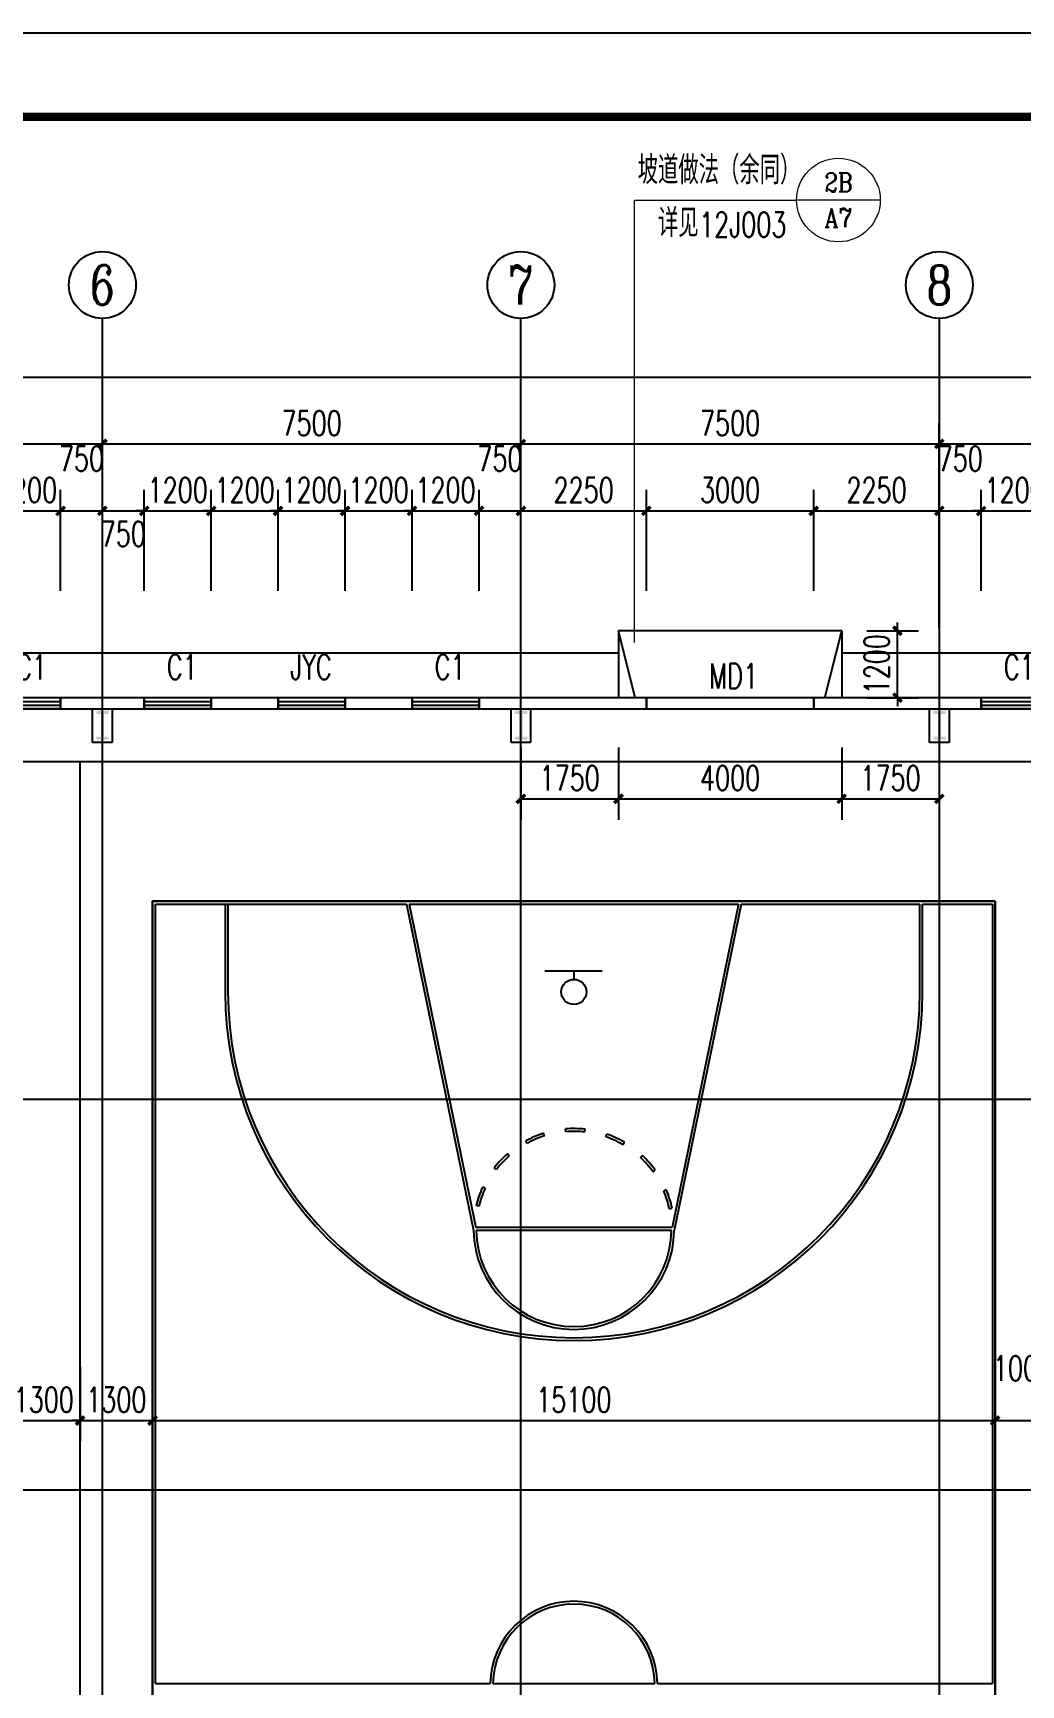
# Model space of a CAD drawing. Extents: x 962303 to 1579583, y -174742 to 224716.
# Drawn here: x 1384980 to 1402686, y 110641 to 140258 of the extents above; entities that cross this region are included whole.
import ezdxf
from ezdxf.enums import TextEntityAlignment as Align

# ---------------------------------------------------------------- set-up
doc = ezdxf.new("R2010")
doc.units = 0
doc.header["$LTSCALE"] = 1000
doc.header["$MEASUREMENT"] = 0
doc.linetypes.add('DASH', pattern=[0.35, 0.25, -0.1])
for name, color, linetype in [('AXIS', 3, 'Continuous'), ('AXIS_TEXT', 7, 'Continuous'), ('DOTE', 1, 'Continuous'), ('GROUND', 2, 'Continuous'), ('PUB_DIM', 3, 'Continuous'), ('PUB_TEXT', 7, 'Continuous'), ('PUB_TITLE', 4, 'Continuous'), ('STAIR', 2, 'Continuous'), ('WALL', 5, 'Continuous'), ('WINDOW', 4, 'Continuous'), ('WINDOW_TEXT', 7, 'Continuous')]:
    doc.layers.add(name, color=color, linetype=linetype)
doc.layers.add('DIM_IDEN', color=3, linetype='Continuous', lineweight=0)
doc.styles.add('_TCH_AXIS', font='COMPLEX', dxfattribs={"bigfont": 'GBCBIG'})
doc.styles.add('_TCH_DIM', font='SIMPLEX', dxfattribs={"bigfont": 'GBCBIG'})
doc.styles.add('_TCH_DIM_T3', font='SIMPLEX', dxfattribs={"width": 0.705882, "bigfont": 'GBCBIG'})
doc.styles.add('_TCH_LABEL', font='COMPLEX', dxfattribs={"bigfont": 'GBCBIG'})
doc.styles.add('_TCH_WINDOW', font='SIMPLEX', dxfattribs={"bigfont": 'GBCBIG'})
doc.styles.add('COMPLEX', font='COMPLEX')
doc.dimstyles.new('_TCH_ARCH&&150', dxfattribs={"dimtxt": 446.25, "dimasz": 150, "dimexe": 375, "dimexo": 450, "dimgap": 150, "dimtad": 1, "dimdec": 0, "dimzin": 0, "dimdsep": 46, "dimtxsty": '_TCH_DIM_T3', "dimblk": 'ARCHTICK', "dimcen": 0.09, "dimclrt": 7, "dimazin": 2, "dimtfac": 1, "dimtdec": 0, "dimtix": 1, "dimtmove": 2, "dimatfit": 3, "dimfxl": 0, "dimtolj": 1, "dimtzin": 0, "dimarcsym": 0})

# ---------------------------------------------------------------- blocks, each defined once
blk = doc.blocks.new('_ArchTick')
at = {"color": 0, "linetype": 'ByBlock', "const_width": 0.4}
blk.add_lwpolyline([(-0.5, -0.5), (0.5, 0.5)], dxfattribs=at)
blk = doc.blocks.new('*D265')
at = {"layer": 'Defpoints', "color": 0}
for p in [(1399473, 129541), (1400473, 129541), (1399473, 128341)]:
    blk.add_point(p, dxfattribs=at)
at = {"layer": 'PUB_DIM', "color": 0, "lineweight": -2}
for p, q in [((1399923, 129541), (1400848, 129541)), ((1400473, 129541), (1400473, 129691)), ((1400473, 128341), (1400473, 129541)), ((1399923, 128341), (1400848, 128341)), ((1400473, 128341), (1400473, 128191))]:
    blk.add_line(p, q, dxfattribs=at)
at = {"layer": 'PUB_DIM', "color": 0, "lineweight": -2, "xscale": 150, "yscale": 150, "zscale": 150}
for p, rotation in [((1400473, 129541), 270), ((1400473, 128341), 90)]:
    blk.add_blockref('_ArchTick', p, dxfattribs=dict(at, rotation=rotation))
at = {"layer": 'PUB_DIM', "color": 7, "insert": (1400100, 128941), "char_height": 446.2, "attachment_point": 5, "rotation": 90, "style": '_TCH_DIM_T3'}
blk.add_mtext('\\A1;1200', dxfattribs=at)
blk = doc.blocks.new('*D283')
at = {"layer": 'Defpoints', "color": 0}
for p in [(1393723, 127901), (1395473, 127901), (1395473, 126528)]:
    blk.add_point(p, dxfattribs=at)
at = {"layer": 'PUB_DIM', "color": 0, "lineweight": -2}
for p, q in [((1393723, 127451), (1393723, 126153)), ((1395473, 127451), (1395473, 126153)), ((1393723, 126528), (1395473, 126528))]:
    blk.add_line(p, q, dxfattribs=at)
at = {"layer": 'PUB_DIM', "color": 0, "lineweight": -2, "xscale": 150, "yscale": 150, "zscale": 150, "rotation": 180}
blk.add_blockref('_ArchTick', (1393723, 126528), dxfattribs=at)
at = {"layer": 'PUB_DIM', "color": 0, "lineweight": -2, "xscale": 150, "yscale": 150, "zscale": 150}
blk.add_blockref('_ArchTick', (1395473, 126528), dxfattribs=at)
at = {"layer": 'PUB_DIM', "color": 7, "insert": (1394598, 126901), "char_height": 446.2, "attachment_point": 5, "style": '_TCH_DIM_T3'}
blk.add_mtext('\\A1;1750', dxfattribs=at)
blk = doc.blocks.new('*D284')
at = {"layer": 'Defpoints', "color": 0}
for p in [(1395473, 127901), (1399473, 127901), (1399473, 126528)]:
    blk.add_point(p, dxfattribs=at)
at = {"layer": 'PUB_DIM', "color": 0, "lineweight": -2}
for p, q in [((1395473, 127451), (1395473, 126153)), ((1399473, 127451), (1399473, 126153)), ((1395473, 126528), (1399473, 126528))]:
    blk.add_line(p, q, dxfattribs=at)
at = {"layer": 'PUB_DIM', "color": 0, "lineweight": -2, "xscale": 150, "yscale": 150, "zscale": 150, "rotation": 180}
blk.add_blockref('_ArchTick', (1395473, 126528), dxfattribs=at)
at = {"layer": 'PUB_DIM', "color": 0, "lineweight": -2, "xscale": 150, "yscale": 150, "zscale": 150}
blk.add_blockref('_ArchTick', (1399473, 126528), dxfattribs=at)
at = {"layer": 'PUB_DIM', "color": 7, "insert": (1397473, 126901), "char_height": 446.2, "attachment_point": 5, "style": '_TCH_DIM_T3'}
blk.add_mtext('\\A1;4000', dxfattribs=at)
blk = doc.blocks.new('*D285')
at = {"layer": 'Defpoints', "color": 0}
for p in [(1399473, 127901), (1401223, 127901), (1401223, 126528)]:
    blk.add_point(p, dxfattribs=at)
at = {"layer": 'PUB_DIM', "color": 0, "lineweight": -2}
for p, q in [((1399473, 127451), (1399473, 126153)), ((1401223, 127451), (1401223, 126153)), ((1399473, 126528), (1401223, 126528))]:
    blk.add_line(p, q, dxfattribs=at)
at = {"layer": 'PUB_DIM', "color": 0, "lineweight": -2, "xscale": 150, "yscale": 150, "zscale": 150, "rotation": 180}
blk.add_blockref('_ArchTick', (1399473, 126528), dxfattribs=at)
at = {"layer": 'PUB_DIM', "color": 0, "lineweight": -2, "xscale": 150, "yscale": 150, "zscale": 150}
blk.add_blockref('_ArchTick', (1401223, 126528), dxfattribs=at)
at = {"layer": 'PUB_DIM', "color": 7, "insert": (1400348, 126901), "char_height": 446.2, "attachment_point": 5, "style": '_TCH_DIM_T3'}
blk.add_mtext('\\A1;1750', dxfattribs=at)
blk = doc.blocks.new('*D589')
at = {"layer": 'AXIS', "color": 0, "lineweight": -2}
for p, q in [((1384273, 130255), (1384273, 132066)), ((1385473, 130255), (1385473, 132066)), ((1384273, 131691), (1384123, 131691)), ((1384273, 131691), (1385473, 131691)), ((1385473, 131691), (1385623, 131691))]:
    blk.add_line(p, q, dxfattribs=at)
at = {"layer": 'Defpoints', "color": 0}
for p in [(1385473, 131691), (1384273, 129805), (1385473, 129805)]:
    blk.add_point(p, dxfattribs=at)
at = {"layer": 'AXIS', "color": 0, "lineweight": -2, "xscale": 150, "yscale": 150, "zscale": 150}
blk.add_blockref('_ArchTick', (1384273, 131691), dxfattribs=at)
at = {"layer": 'AXIS', "color": 0, "lineweight": -2, "xscale": 150, "yscale": 150, "zscale": 150, "rotation": 180}
blk.add_blockref('_ArchTick', (1385473, 131691), dxfattribs=at)
at = {"layer": 'AXIS', "color": 7, "insert": (1384873, 132064), "char_height": 446.2, "attachment_point": 5, "style": '_TCH_DIM_T3'}
blk.add_mtext('\\A1;1200', dxfattribs=at)
blk = doc.blocks.new('*D590')
at = {"layer": 'AXIS', "color": 0, "lineweight": -2}
for p, q in [((1385473, 130255), (1385473, 132066)), ((1386223, 130255), (1386223, 132066)), ((1385473, 131691), (1386223, 131691))]:
    blk.add_line(p, q, dxfattribs=at)
at = {"layer": 'Defpoints', "color": 0}
for p in [(1386223, 131691), (1385473, 129805), (1386223, 129805)]:
    blk.add_point(p, dxfattribs=at)
at = {"layer": 'AXIS', "color": 0, "lineweight": -2, "xscale": 150, "yscale": 150, "zscale": 150, "rotation": 180}
blk.add_blockref('_ArchTick', (1385473, 131691), dxfattribs=at)
at = {"layer": 'AXIS', "color": 0, "lineweight": -2, "xscale": 150, "yscale": 150, "zscale": 150}
blk.add_blockref('_ArchTick', (1386223, 131691), dxfattribs=at)
at = {"layer": 'AXIS', "color": 7, "insert": (1385848, 132628), "char_height": 446.2, "attachment_point": 5, "style": '_TCH_DIM_T3'}
blk.add_mtext('\\A1;750', dxfattribs=at)
blk = doc.blocks.new('*D591')
at = {"layer": 'AXIS', "color": 0, "lineweight": -2}
for p, q in [((1386223, 130255), (1386223, 132066)), ((1386973, 130255), (1386973, 132066)), ((1386223, 131691), (1386973, 131691))]:
    blk.add_line(p, q, dxfattribs=at)
at = {"layer": 'Defpoints', "color": 0}
for p in [(1386973, 131691), (1386223, 129805), (1386973, 129805)]:
    blk.add_point(p, dxfattribs=at)
at = {"layer": 'AXIS', "color": 0, "lineweight": -2, "xscale": 150, "yscale": 150, "zscale": 150, "rotation": 180}
blk.add_blockref('_ArchTick', (1386223, 131691), dxfattribs=at)
at = {"layer": 'AXIS', "color": 0, "lineweight": -2, "xscale": 150, "yscale": 150, "zscale": 150}
blk.add_blockref('_ArchTick', (1386973, 131691), dxfattribs=at)
at = {"layer": 'AXIS', "color": 7, "insert": (1386598, 131278), "char_height": 446.2, "attachment_point": 5, "style": '_TCH_DIM_T3'}
blk.add_mtext('\\A1;750', dxfattribs=at)
blk = doc.blocks.new('*D592')
at = {"layer": 'AXIS', "color": 0, "lineweight": -2}
for p, q in [((1386973, 130255), (1386973, 132066)), ((1388173, 130255), (1388173, 132066)), ((1386973, 131691), (1386823, 131691)), ((1386973, 131691), (1388173, 131691)), ((1388173, 131691), (1388323, 131691))]:
    blk.add_line(p, q, dxfattribs=at)
at = {"layer": 'Defpoints', "color": 0}
for p in [(1388173, 131691), (1386973, 129805), (1388173, 129805)]:
    blk.add_point(p, dxfattribs=at)
at = {"layer": 'AXIS', "color": 0, "lineweight": -2, "xscale": 150, "yscale": 150, "zscale": 150}
blk.add_blockref('_ArchTick', (1386973, 131691), dxfattribs=at)
at = {"layer": 'AXIS', "color": 0, "lineweight": -2, "xscale": 150, "yscale": 150, "zscale": 150, "rotation": 180}
blk.add_blockref('_ArchTick', (1388173, 131691), dxfattribs=at)
at = {"layer": 'AXIS', "color": 7, "insert": (1387573, 132064), "char_height": 446.2, "attachment_point": 5, "style": '_TCH_DIM_T3'}
blk.add_mtext('\\A1;1200', dxfattribs=at)
blk = doc.blocks.new('*D593')
at = {"layer": 'AXIS', "color": 0, "lineweight": -2}
for p, q in [((1388173, 130255), (1388173, 132066)), ((1389373, 130255), (1389373, 132066)), ((1388173, 131691), (1388023, 131691)), ((1388173, 131691), (1389373, 131691)), ((1389373, 131691), (1389523, 131691))]:
    blk.add_line(p, q, dxfattribs=at)
at = {"layer": 'Defpoints', "color": 0}
for p in [(1389373, 131691), (1388173, 129805), (1389373, 129805)]:
    blk.add_point(p, dxfattribs=at)
at = {"layer": 'AXIS', "color": 0, "lineweight": -2, "xscale": 150, "yscale": 150, "zscale": 150}
blk.add_blockref('_ArchTick', (1388173, 131691), dxfattribs=at)
at = {"layer": 'AXIS', "color": 0, "lineweight": -2, "xscale": 150, "yscale": 150, "zscale": 150, "rotation": 180}
blk.add_blockref('_ArchTick', (1389373, 131691), dxfattribs=at)
at = {"layer": 'AXIS', "color": 7, "insert": (1388773, 132064), "char_height": 446.2, "attachment_point": 5, "style": '_TCH_DIM_T3'}
blk.add_mtext('\\A1;1200', dxfattribs=at)
blk = doc.blocks.new('*D594')
at = {"layer": 'AXIS', "color": 0, "lineweight": -2}
for p, q in [((1389373, 130255), (1389373, 132066)), ((1390573, 130255), (1390573, 132066)), ((1389373, 131691), (1389223, 131691)), ((1389373, 131691), (1390573, 131691)), ((1390573, 131691), (1390723, 131691))]:
    blk.add_line(p, q, dxfattribs=at)
at = {"layer": 'Defpoints', "color": 0}
for p in [(1390573, 131691), (1389373, 129805), (1390573, 129805)]:
    blk.add_point(p, dxfattribs=at)
at = {"layer": 'AXIS', "color": 0, "lineweight": -2, "xscale": 150, "yscale": 150, "zscale": 150}
blk.add_blockref('_ArchTick', (1389373, 131691), dxfattribs=at)
at = {"layer": 'AXIS', "color": 0, "lineweight": -2, "xscale": 150, "yscale": 150, "zscale": 150, "rotation": 180}
blk.add_blockref('_ArchTick', (1390573, 131691), dxfattribs=at)
at = {"layer": 'AXIS', "color": 7, "insert": (1389973, 132064), "char_height": 446.2, "attachment_point": 5, "style": '_TCH_DIM_T3'}
blk.add_mtext('\\A1;1200', dxfattribs=at)
blk = doc.blocks.new('*D595')
at = {"layer": 'AXIS', "color": 0, "lineweight": -2}
for p, q in [((1390573, 130255), (1390573, 132066)), ((1391773, 130255), (1391773, 132066)), ((1390573, 131691), (1390423, 131691)), ((1390573, 131691), (1391773, 131691)), ((1391773, 131691), (1391923, 131691))]:
    blk.add_line(p, q, dxfattribs=at)
at = {"layer": 'Defpoints', "color": 0}
for p in [(1391773, 131691), (1390573, 129805), (1391773, 129805)]:
    blk.add_point(p, dxfattribs=at)
at = {"layer": 'AXIS', "color": 0, "lineweight": -2, "xscale": 150, "yscale": 150, "zscale": 150}
blk.add_blockref('_ArchTick', (1390573, 131691), dxfattribs=at)
at = {"layer": 'AXIS', "color": 0, "lineweight": -2, "xscale": 150, "yscale": 150, "zscale": 150, "rotation": 180}
blk.add_blockref('_ArchTick', (1391773, 131691), dxfattribs=at)
at = {"layer": 'AXIS', "color": 7, "insert": (1391173, 132064), "char_height": 446.2, "attachment_point": 5, "style": '_TCH_DIM_T3'}
blk.add_mtext('\\A1;1200', dxfattribs=at)
blk = doc.blocks.new('*D596')
at = {"layer": 'AXIS', "color": 0, "lineweight": -2}
for p, q in [((1391773, 130255), (1391773, 132066)), ((1392973, 130255), (1392973, 132066)), ((1391773, 131691), (1391623, 131691)), ((1391773, 131691), (1392973, 131691)), ((1392973, 131691), (1393123, 131691))]:
    blk.add_line(p, q, dxfattribs=at)
at = {"layer": 'Defpoints', "color": 0}
for p in [(1392973, 131691), (1391773, 129805), (1392973, 129805)]:
    blk.add_point(p, dxfattribs=at)
at = {"layer": 'AXIS', "color": 0, "lineweight": -2, "xscale": 150, "yscale": 150, "zscale": 150}
blk.add_blockref('_ArchTick', (1391773, 131691), dxfattribs=at)
at = {"layer": 'AXIS', "color": 0, "lineweight": -2, "xscale": 150, "yscale": 150, "zscale": 150, "rotation": 180}
blk.add_blockref('_ArchTick', (1392973, 131691), dxfattribs=at)
at = {"layer": 'AXIS', "color": 7, "insert": (1392373, 132064), "char_height": 446.2, "attachment_point": 5, "style": '_TCH_DIM_T3'}
blk.add_mtext('\\A1;1200', dxfattribs=at)
blk = doc.blocks.new('*D597')
at = {"layer": 'AXIS', "color": 0, "lineweight": -2}
for p, q in [((1392973, 130255), (1392973, 132066)), ((1393723, 130255), (1393723, 132066)), ((1392973, 131691), (1393723, 131691))]:
    blk.add_line(p, q, dxfattribs=at)
at = {"layer": 'Defpoints', "color": 0}
for p in [(1393723, 131691), (1392973, 129805), (1393723, 129805)]:
    blk.add_point(p, dxfattribs=at)
at = {"layer": 'AXIS', "color": 0, "lineweight": -2, "xscale": 150, "yscale": 150, "zscale": 150, "rotation": 180}
blk.add_blockref('_ArchTick', (1392973, 131691), dxfattribs=at)
at = {"layer": 'AXIS', "color": 0, "lineweight": -2, "xscale": 150, "yscale": 150, "zscale": 150}
blk.add_blockref('_ArchTick', (1393723, 131691), dxfattribs=at)
at = {"layer": 'AXIS', "color": 7, "insert": (1393348, 132628), "char_height": 446.2, "attachment_point": 5, "style": '_TCH_DIM_T3'}
blk.add_mtext('\\A1;750', dxfattribs=at)
blk = doc.blocks.new('*D598')
at = {"layer": 'AXIS', "color": 0, "lineweight": -2}
for p, q in [((1393723, 130255), (1393723, 132066)), ((1395973, 130255), (1395973, 132066)), ((1393723, 131691), (1395973, 131691))]:
    blk.add_line(p, q, dxfattribs=at)
at = {"layer": 'Defpoints', "color": 0}
for p in [(1395973, 131691), (1393723, 129805), (1395973, 129805)]:
    blk.add_point(p, dxfattribs=at)
at = {"layer": 'AXIS', "color": 0, "lineweight": -2, "xscale": 150, "yscale": 150, "zscale": 150, "rotation": 180}
blk.add_blockref('_ArchTick', (1393723, 131691), dxfattribs=at)
at = {"layer": 'AXIS', "color": 0, "lineweight": -2, "xscale": 150, "yscale": 150, "zscale": 150}
blk.add_blockref('_ArchTick', (1395973, 131691), dxfattribs=at)
at = {"layer": 'AXIS', "color": 7, "insert": (1394848, 132064), "char_height": 446.2, "attachment_point": 5, "style": '_TCH_DIM_T3'}
blk.add_mtext('\\A1;2250', dxfattribs=at)
blk = doc.blocks.new('*D599')
at = {"layer": 'AXIS', "color": 0, "lineweight": -2}
for p, q in [((1395973, 130255), (1395973, 132066)), ((1398973, 130255), (1398973, 132066)), ((1395973, 131691), (1398973, 131691))]:
    blk.add_line(p, q, dxfattribs=at)
at = {"layer": 'Defpoints', "color": 0}
for p in [(1398973, 131691), (1395973, 129805), (1398973, 129805)]:
    blk.add_point(p, dxfattribs=at)
at = {"layer": 'AXIS', "color": 0, "lineweight": -2, "xscale": 150, "yscale": 150, "zscale": 150, "rotation": 180}
blk.add_blockref('_ArchTick', (1395973, 131691), dxfattribs=at)
at = {"layer": 'AXIS', "color": 0, "lineweight": -2, "xscale": 150, "yscale": 150, "zscale": 150}
blk.add_blockref('_ArchTick', (1398973, 131691), dxfattribs=at)
at = {"layer": 'AXIS', "color": 7, "insert": (1397473, 132064), "char_height": 446.2, "attachment_point": 5, "style": '_TCH_DIM_T3'}
blk.add_mtext('\\A1;3000', dxfattribs=at)
blk = doc.blocks.new('*D600')
at = {"layer": 'AXIS', "color": 0, "lineweight": -2}
for p, q in [((1398973, 130255), (1398973, 132066)), ((1401223, 130255), (1401223, 132066)), ((1398973, 131691), (1401223, 131691))]:
    blk.add_line(p, q, dxfattribs=at)
at = {"layer": 'Defpoints', "color": 0}
for p in [(1401223, 131691), (1398973, 129805), (1401223, 129805)]:
    blk.add_point(p, dxfattribs=at)
at = {"layer": 'AXIS', "color": 0, "lineweight": -2, "xscale": 150, "yscale": 150, "zscale": 150, "rotation": 180}
blk.add_blockref('_ArchTick', (1398973, 131691), dxfattribs=at)
at = {"layer": 'AXIS', "color": 0, "lineweight": -2, "xscale": 150, "yscale": 150, "zscale": 150}
blk.add_blockref('_ArchTick', (1401223, 131691), dxfattribs=at)
at = {"layer": 'AXIS', "color": 7, "insert": (1400098, 132064), "char_height": 446.2, "attachment_point": 5, "style": '_TCH_DIM_T3'}
blk.add_mtext('\\A1;2250', dxfattribs=at)
blk = doc.blocks.new('*D601')
at = {"layer": 'AXIS', "color": 0, "lineweight": -2}
for p, q in [((1401223, 130255), (1401223, 132066)), ((1401973, 130255), (1401973, 132066)), ((1401223, 131691), (1401973, 131691))]:
    blk.add_line(p, q, dxfattribs=at)
at = {"layer": 'Defpoints', "color": 0}
for p in [(1401973, 131691), (1401223, 129805), (1401973, 129805)]:
    blk.add_point(p, dxfattribs=at)
at = {"layer": 'AXIS', "color": 0, "lineweight": -2, "xscale": 150, "yscale": 150, "zscale": 150, "rotation": 180}
blk.add_blockref('_ArchTick', (1401223, 131691), dxfattribs=at)
at = {"layer": 'AXIS', "color": 0, "lineweight": -2, "xscale": 150, "yscale": 150, "zscale": 150}
blk.add_blockref('_ArchTick', (1401973, 131691), dxfattribs=at)
at = {"layer": 'AXIS', "color": 7, "insert": (1401598, 132628), "char_height": 446.2, "attachment_point": 5, "style": '_TCH_DIM_T3'}
blk.add_mtext('\\A1;750', dxfattribs=at)
blk = doc.blocks.new('*D602')
at = {"layer": 'AXIS', "color": 0, "lineweight": -2}
for p, q in [((1401973, 130255), (1401973, 132066)), ((1403173, 130255), (1403173, 132066)), ((1401973, 131691), (1401823, 131691)), ((1401973, 131691), (1403173, 131691)), ((1403173, 131691), (1403323, 131691))]:
    blk.add_line(p, q, dxfattribs=at)
at = {"layer": 'Defpoints', "color": 0}
for p in [(1403173, 131691), (1401973, 129805), (1403173, 129805)]:
    blk.add_point(p, dxfattribs=at)
at = {"layer": 'AXIS', "color": 0, "lineweight": -2, "xscale": 150, "yscale": 150, "zscale": 150}
blk.add_blockref('_ArchTick', (1401973, 131691), dxfattribs=at)
at = {"layer": 'AXIS', "color": 0, "lineweight": -2, "xscale": 150, "yscale": 150, "zscale": 150, "rotation": 180}
blk.add_blockref('_ArchTick', (1403173, 131691), dxfattribs=at)
at = {"layer": 'AXIS', "color": 7, "insert": (1402573, 132064), "char_height": 446.2, "attachment_point": 5, "style": '_TCH_DIM_T3'}
blk.add_mtext('\\A1;1200', dxfattribs=at)
blk = doc.blocks.new('*D796')
at = {"layer": 'Defpoints', "color": 0}
for p in [(1402223, 116799), (1403223, 116799), (1403223, 115381)]:
    blk.add_point(p, dxfattribs=at)
at = {"layer": 'PUB_DIM', "color": 0, "lineweight": -2}
for p, q in [((1402223, 116349), (1402223, 115006)), ((1403223, 116349), (1403223, 115006)), ((1402223, 115381), (1403223, 115381))]:
    blk.add_line(p, q, dxfattribs=at)
at = {"layer": 'PUB_DIM', "color": 0, "lineweight": -2, "xscale": 150, "yscale": 150, "zscale": 150, "rotation": 180}
blk.add_blockref('_ArchTick', (1402223, 115381), dxfattribs=at)
at = {"layer": 'PUB_DIM', "color": 0, "lineweight": -2, "xscale": 150, "yscale": 150, "zscale": 150}
blk.add_blockref('_ArchTick', (1403223, 115381), dxfattribs=at)
at = {"layer": 'PUB_DIM', "color": 7, "insert": (1402723, 116319), "char_height": 446.2, "attachment_point": 5, "style": '_TCH_DIM_T3'}
blk.add_mtext('\\A1;1000', dxfattribs=at)
blk = doc.blocks.new('*D797')
at = {"layer": 'Defpoints', "color": 0}
for p in [(1387123, 116799), (1402223, 116799), (1402223, 115381)]:
    blk.add_point(p, dxfattribs=at)
at = {"layer": 'PUB_DIM', "color": 0, "lineweight": -2}
for p, q in [((1387123, 116349), (1387123, 115006)), ((1402223, 116349), (1402223, 115006)), ((1387123, 115381), (1402223, 115381))]:
    blk.add_line(p, q, dxfattribs=at)
at = {"layer": 'PUB_DIM', "color": 0, "lineweight": -2, "xscale": 150, "yscale": 150, "zscale": 150, "rotation": 180}
blk.add_blockref('_ArchTick', (1387123, 115381), dxfattribs=at)
at = {"layer": 'PUB_DIM', "color": 0, "lineweight": -2, "xscale": 150, "yscale": 150, "zscale": 150}
blk.add_blockref('_ArchTick', (1402223, 115381), dxfattribs=at)
at = {"layer": 'PUB_DIM', "color": 7, "insert": (1394673, 115754), "char_height": 446.2, "attachment_point": 5, "style": '_TCH_DIM_T3'}
blk.add_mtext('\\A1;15100', dxfattribs=at)
blk = doc.blocks.new('*D798')
at = {"layer": 'Defpoints', "color": 0}
for p in [(1385823, 116799), (1387123, 116799), (1387123, 115381)]:
    blk.add_point(p, dxfattribs=at)
at = {"layer": 'PUB_DIM', "color": 0, "lineweight": -2}
for p, q in [((1385823, 116349), (1385823, 115006)), ((1387123, 116349), (1387123, 115006)), ((1385823, 115381), (1385673, 115381)), ((1385823, 115381), (1387123, 115381)), ((1387123, 115381), (1387273, 115381))]:
    blk.add_line(p, q, dxfattribs=at)
at = {"layer": 'PUB_DIM', "color": 0, "lineweight": -2, "xscale": 150, "yscale": 150, "zscale": 150}
blk.add_blockref('_ArchTick', (1385823, 115381), dxfattribs=at)
at = {"layer": 'PUB_DIM', "color": 0, "lineweight": -2, "xscale": 150, "yscale": 150, "zscale": 150, "rotation": 180}
blk.add_blockref('_ArchTick', (1387123, 115381), dxfattribs=at)
at = {"layer": 'PUB_DIM', "color": 7, "insert": (1386473, 115754), "char_height": 446.2, "attachment_point": 5, "style": '_TCH_DIM_T3'}
blk.add_mtext('\\A1;1300', dxfattribs=at)
blk = doc.blocks.new('*D799')
at = {"layer": 'Defpoints', "color": 0}
for p in [(1384523, 116799), (1385823, 116799), (1385823, 115381)]:
    blk.add_point(p, dxfattribs=at)
at = {"layer": 'PUB_DIM', "color": 0, "lineweight": -2}
for p, q in [((1384523, 116349), (1384523, 115006)), ((1385823, 116349), (1385823, 115006)), ((1384523, 115381), (1384373, 115381)), ((1384523, 115381), (1385823, 115381)), ((1385823, 115381), (1385973, 115381))]:
    blk.add_line(p, q, dxfattribs=at)
at = {"layer": 'PUB_DIM', "color": 0, "lineweight": -2, "xscale": 150, "yscale": 150, "zscale": 150}
blk.add_blockref('_ArchTick', (1384523, 115381), dxfattribs=at)
at = {"layer": 'PUB_DIM', "color": 0, "lineweight": -2, "xscale": 150, "yscale": 150, "zscale": 150, "rotation": 180}
blk.add_blockref('_ArchTick', (1385823, 115381), dxfattribs=at)
at = {"layer": 'PUB_DIM', "color": 7, "insert": (1385173, 115754), "char_height": 446.2, "attachment_point": 5, "style": '_TCH_DIM_T3'}
blk.add_mtext('\\A1;1300', dxfattribs=at)
blk = doc.blocks.new('*D913')
at = {"layer": 'AXIS', "color": 0, "lineweight": -2}
for p, q in [((1378723, 129591), (1378723, 133266)), ((1386223, 129591), (1386223, 133266)), ((1378723, 132891), (1386223, 132891))]:
    blk.add_line(p, q, dxfattribs=at)
at = {"layer": 'Defpoints', "color": 0}
for p in [(1386223, 132891), (1378723, 129141), (1386223, 129141)]:
    blk.add_point(p, dxfattribs=at)
at = {"layer": 'AXIS', "color": 0, "lineweight": -2, "xscale": 150, "yscale": 150, "zscale": 150, "rotation": 180}
blk.add_blockref('_ArchTick', (1378723, 132891), dxfattribs=at)
at = {"layer": 'AXIS', "color": 0, "lineweight": -2, "xscale": 150, "yscale": 150, "zscale": 150}
blk.add_blockref('_ArchTick', (1386223, 132891), dxfattribs=at)
at = {"layer": 'AXIS', "color": 7, "insert": (1382473, 133264), "char_height": 446.2, "attachment_point": 5, "style": '_TCH_DIM_T3'}
blk.add_mtext('\\A1;7500', dxfattribs=at)
blk = doc.blocks.new('*D914')
at = {"layer": 'AXIS', "color": 0, "lineweight": -2}
for p, q in [((1386223, 129591), (1386223, 133266)), ((1393723, 129591), (1393723, 133266)), ((1386223, 132891), (1393723, 132891))]:
    blk.add_line(p, q, dxfattribs=at)
at = {"layer": 'Defpoints', "color": 0}
for p in [(1393723, 132891), (1386223, 129141), (1393723, 129141)]:
    blk.add_point(p, dxfattribs=at)
at = {"layer": 'AXIS', "color": 0, "lineweight": -2, "xscale": 150, "yscale": 150, "zscale": 150, "rotation": 180}
blk.add_blockref('_ArchTick', (1386223, 132891), dxfattribs=at)
at = {"layer": 'AXIS', "color": 0, "lineweight": -2, "xscale": 150, "yscale": 150, "zscale": 150}
blk.add_blockref('_ArchTick', (1393723, 132891), dxfattribs=at)
at = {"layer": 'AXIS', "color": 7, "insert": (1389973, 133264), "char_height": 446.2, "attachment_point": 5, "style": '_TCH_DIM_T3'}
blk.add_mtext('\\A1;7500', dxfattribs=at)
blk = doc.blocks.new('*D915')
at = {"layer": 'AXIS', "color": 0, "lineweight": -2}
for p, q in [((1393723, 129591), (1393723, 133266)), ((1401223, 129591), (1401223, 133266)), ((1393723, 132891), (1401223, 132891))]:
    blk.add_line(p, q, dxfattribs=at)
at = {"layer": 'Defpoints', "color": 0}
for p in [(1401223, 132891), (1393723, 129141), (1401223, 129141)]:
    blk.add_point(p, dxfattribs=at)
at = {"layer": 'AXIS', "color": 0, "lineweight": -2, "xscale": 150, "yscale": 150, "zscale": 150, "rotation": 180}
blk.add_blockref('_ArchTick', (1393723, 132891), dxfattribs=at)
at = {"layer": 'AXIS', "color": 0, "lineweight": -2, "xscale": 150, "yscale": 150, "zscale": 150}
blk.add_blockref('_ArchTick', (1401223, 132891), dxfattribs=at)
at = {"layer": 'AXIS', "color": 7, "insert": (1397473, 133264), "char_height": 446.2, "attachment_point": 5, "style": '_TCH_DIM_T3'}
blk.add_mtext('\\A1;7500', dxfattribs=at)
blk = doc.blocks.new('*D916')
at = {"layer": 'AXIS', "color": 0, "lineweight": -2}
for p, q in [((1401223, 129591), (1401223, 133266)), ((1408723, 129591), (1408723, 133266)), ((1401223, 132891), (1408723, 132891))]:
    blk.add_line(p, q, dxfattribs=at)
at = {"layer": 'Defpoints', "color": 0}
for p in [(1408723, 132891), (1401223, 129141), (1408723, 129141)]:
    blk.add_point(p, dxfattribs=at)
at = {"layer": 'AXIS', "color": 0, "lineweight": -2, "xscale": 150, "yscale": 150, "zscale": 150, "rotation": 180}
blk.add_blockref('_ArchTick', (1401223, 132891), dxfattribs=at)
at = {"layer": 'AXIS', "color": 0, "lineweight": -2, "xscale": 150, "yscale": 150, "zscale": 150}
blk.add_blockref('_ArchTick', (1408723, 132891), dxfattribs=at)
at = {"layer": 'AXIS', "color": 7, "insert": (1404973, 133264), "char_height": 446.2, "attachment_point": 5, "style": '_TCH_DIM_T3'}
blk.add_mtext('\\A1;7500', dxfattribs=at)
blk = doc.blocks.new('*D937')
at = {"layer": 'AXIS', "color": 0, "lineweight": -2}
for p, q in [((1348523, 130255), (1348523, 134466)), ((1558923, 130255), (1558923, 134466)), ((1348523, 134091), (1558923, 134091))]:
    blk.add_line(p, q, dxfattribs=at)
at = {"layer": 'Defpoints', "color": 0}
for p in [(1558923, 134091), (1348523, 129805), (1558923, 129805)]:
    blk.add_point(p, dxfattribs=at)
at = {"layer": 'AXIS', "color": 0, "lineweight": -2, "xscale": 150, "yscale": 150, "zscale": 150, "rotation": 180}
blk.add_blockref('_ArchTick', (1348523, 134091), dxfattribs=at)
at = {"layer": 'AXIS', "color": 0, "lineweight": -2, "xscale": 150, "yscale": 150, "zscale": 150}
blk.add_blockref('_ArchTick', (1558923, 134091), dxfattribs=at)
at = {"layer": 'AXIS', "color": 7, "insert": (1453723, 134464), "char_height": 446.2, "attachment_point": 5, "style": '_TCH_DIM_T3'}
blk.add_mtext('\\A1;210400', dxfattribs=at)
blk = doc.blocks.new('_AXISO')
blk.add_circle((0, 0), 0.5)
at = {"layer": 'AXIS_TEXT', "style": 'COMPLEX', "width": 1.041667}
blk.add_attdef('A', text='', height=0.56, dxfattribs=at).set_placement((-0.25, -0.28), (0.25, -0.28), align=Align.FIT)
blk = doc.blocks.new('$WINLIB2D$00000001')
at = {"color": 0}
for points in [[(-0.5, 0.5), (-0.5, -0.5)], [(-0.5, 0.5), (0.5, 0.5)], [(0.5, -0.5), (0.5, 0.5)], [(0.5, 0.167), (-0.5, 0.167)], [(0.5, -0.167), (-0.5, -0.167)], [(-0.5, -0.5), (0.5, -0.5)]]:
    blk.add_lwpolyline(points, dxfattribs=at)

msp = doc.modelspace()

# ---------------------------------------------------------------- hatches: boundary and pattern name
h = msp.add_hatch(color=2)
h.paths.add_polyline_path([(1386197.7, 128051.2), (1386253.7, 128051.2), (1386253.7, 127643.2), (1386197.7, 127643.2)])
h.paths.add_polyline_path([(1386113.7, 127643.2), (1386337.7, 127643.2), (1386337.7, 127587.2), (1386113.7, 127587.2)])
h.paths.add_polyline_path([(1386113.7, 128107.2), (1386337.7, 128107.2), (1386337.7, 128051.2), (1386113.7, 128051.2)])
h = msp.add_hatch(color=2)
h.paths.add_polyline_path([(1393697.7, 128051.2), (1393753.7, 128051.2), (1393753.7, 127643.2), (1393697.7, 127643.2)])
h.paths.add_polyline_path([(1393613.7, 127643.2), (1393837.7, 127643.2), (1393837.7, 127587.2), (1393613.7, 127587.2)])
h.paths.add_polyline_path([(1393613.7, 128107.2), (1393837.7, 128107.2), (1393837.7, 128051.2), (1393613.7, 128051.2)])
h = msp.add_hatch(color=2)
h.paths.add_polyline_path([(1401197.7, 128051.2), (1401253.7, 128051.2), (1401253.7, 127643.2), (1401197.7, 127643.2)])
h.paths.add_polyline_path([(1401113.7, 127643.2), (1401337.7, 127643.2), (1401337.7, 127587.2), (1401113.7, 127587.2)])
h.paths.add_polyline_path([(1401113.7, 128107.2), (1401337.7, 128107.2), (1401337.7, 128051.2), (1401113.7, 128051.2)])

# ---------------------------------------------------------------- linework, layer by layer
for p, q in [((1558123.2, 127190.9), (1368273.2, 127190.9)), ((1385823.2, 94090.9), (1385823.2, 127190.9)), ((1387123.2, 110665.9), (1387123.2, 124690.9)), ((1387123.2, 124690.9), (1402223.2, 124690.9)), ((1402223.2, 124690.9), (1402223.2, 110665.9)), ((1387173.2, 110665.9), (1387173.2, 124640.9)), ((1387173.2, 124640.9), (1391673.2, 124640.9)), ((1388423.2, 124640.9), (1388423.2, 123065.9)), ((1388473.2, 124640.9), (1388473.2, 123065.9)), ((1391673.2, 124640.9), (1392020.4, 122948.4)), ((1391724.2, 124640.9), (1397622.1, 124640.9)), ((1391724.2, 124640.9), (1392914.1, 118840.9)), ((1397622.1, 124640.9), (1396432.2, 118840.9)), ((1397673.2, 124640.9), (1397326, 122948.4)), ((1397673.2, 124640.9), (1400873.2, 124640.9)), ((1400873.2, 123065.9), (1400873.2, 124640.9)), ((1400923.2, 124640.9), (1402173.2, 124640.9)), ((1400923.2, 123065.9), (1400923.2, 124640.9)), ((1402173.2, 124640.9), (1402173.2, 110665.9)), ((1395182, 123440.9), (1394155.4, 123440.9)), ((1394673.2, 123440.9), (1394673.2, 123290.9)), ((1392020.4, 122948.4), (1392873.4, 118790.9)), ((1397330.3, 122969.7), (1396473, 118790.9)), ((1394527.4, 120559.8), (1394523.2, 120609.6)), ((1394867.4, 120555.1), (1394872.9, 120604.8)), ((1393833.5, 120351.3), (1393809.5, 120395.1)), ((1394146.3, 120484.7), (1394131.2, 120532.4)), ((1395246.2, 120469.4), (1395262.6, 120516.6)), ((1395555.2, 120327.3), (1395580.4, 120370.5)), ((1393515.5, 120128.2), (1393482.4, 120165.7)), ((1395866.9, 120095.6), (1395901, 120132.1)), ((1393283.6, 119879.6), (1393243.9, 119910)), ((1396091.8, 119840.6), (1396132.3, 119869.8)), ((1393083.2, 119546.9), (1393037.7, 119567.8)), ((1396282.9, 119502.4), (1396328.9, 119522)), ((1392971.8, 119225.6), (1392923.2, 119237.3)), ((1396385.3, 119178.1), (1396434.2, 119188.5)), ((1396432.2, 118840.9), (1392914.1, 118840.9)), ((1396423, 118790.9), (1392923.4, 118790.9)), ((1387123.2, 96590.9), (1387123.2, 110665.9)), ((1387173.2, 110665.9), (1393173.4, 110665.9)), ((1393223.4, 110665.9), (1396123, 110665.9)), ((1396173, 110665.9), (1402173.2, 110665.9)), ((1402223.2, 110665.9), (1402223.2, 96590.9))]:
    msp.add_line(p, q)
msp.add_lwpolyline([(1402223.2, 124690.9), (1387123.2, 124690.9), (1387123.2, 96590.9), (1402223.2, 96590.9)], close=True)
msp.add_circle((1394673.2, 123065.9), 225)
for centre, radius, start, end in [((1394673.2, 123065.9), 6250, 180, 0), ((1394673.2, 123065.9), 6200, 180, 0), ((1394673.2, 118815.9), 1800, 83.62832, 94.77876), ((1394673.2, 118815.9), 1750, 83.62832, 94.77876), ((1394673.2, 118815.9), 1800, 107.52212, 118.67257), ((1394673.2, 118815.9), 1750, 107.52212, 118.67257), ((1394673.2, 118815.9), 1750, 59.73451, 70.88496), ((1394673.2, 118815.9), 1800, 59.73451, 70.88496), ((1394673.2, 118815.9), 1800, 131.41593, 142.56637), ((1394673.2, 118815.9), 1750, 131.41593, 142.56637), ((1394673.2, 118815.9), 1750, 35.84071, 46.99115), ((1394673.2, 118815.9), 1800, 35.84071, 46.99115), ((1394673.2, 118815.9), 1800, 155.30973, 166.46018), ((1394673.2, 118815.9), 1750, 155.30973, 166.46018), ((1394673.2, 118815.9), 1750, 11.9469, 23.09735), ((1394673.2, 118815.9), 1800, 11.9469, 23.09735), ((1394673.2, 118815.9), 1800, 180.79646, 359.20354), ((1394673.2, 118815.9), 1750, 180.81854, 359.18146), ((1394673.2, 110640.9), 1500, 0.95497, 179.04503), ((1394673.2, 110640.9), 1450, 0.98791, 179.01209)]:
    msp.add_arc(centre, radius, start, end)
at = {"layer": 'AXIS'}
for p, q in [((1386223.2, 129140.9), (1386223.2, 135140.9)), ((1393723.2, 129140.9), (1393723.2, 135140.9)), ((1401223.2, 129140.9), (1401223.2, 135140.9))]:
    msp.add_line(p, q, dxfattribs=at)
at = {"layer": 'DIM_IDEN'}
for p, q in [((1395760.1, 137263.9), (1398664.3, 137263.9)), ((1395760.1, 129328.2), (1395760.1, 137263.9)), ((1400164.3, 137263.9), (1398664.3, 137263.9))]:
    msp.add_line(p, q, dxfattribs=at)
for centre, radius in [((1399414.3, 137263.9), 750), ((1395760.1, 129328.2), 0)]:
    msp.add_circle(centre, radius, dxfattribs=at)
at = {"layer": 'DOTE'}
for p, q in [((1386223.2, 92140.9), (1386223.2, 129140.9)), ((1393723.2, 92140.9), (1393723.2, 129140.9)), ((1401223.2, 92140.9), (1401223.2, 129140.9)), ((1347723.2, 128140.9), (1559923.2, 128140.9)), ((1347723.2, 121140.9), (1559923.2, 121140.9)), ((1347723.2, 114140.9), (1559923.2, 114140.9))]:
    msp.add_line(p, q, dxfattribs=at)
at = {"layer": 'GROUND'}
for p, q in [((1395473.2, 129140.9), (1361973.2, 129140.9)), ((1425473.2, 129140.9), (1399473.2, 129140.9)), ((1395473.2, 128340.9), (1361973.2, 128340.9)), ((1425473.2, 128340.9), (1399473.2, 128340.9))]:
    msp.add_line(p, q, dxfattribs=at)
at = {"layer": 'PUB_TEXT'}
for p, q in [((1386048, 127541), (1386048, 128140.9)), ((1386398.4, 128140.9), (1386398.4, 127541)), ((1393548, 127541), (1393548, 128140.9)), ((1393548, 128140.9), (1393898.4, 128140.9)), ((1393898.4, 128140.9), (1393898.4, 127541)), ((1401048, 127541), (1401048, 128140.9)), ((1401048, 128140.9), (1401398.4, 128140.9)), ((1401398.4, 128140.9), (1401398.4, 127541)), ((1386398.4, 127541), (1386048, 127541)), ((1393898.4, 127541), (1393548, 127541)), ((1401398.4, 127541), (1401048, 127541))]:
    msp.add_line(p, q, dxfattribs=at)
at = {"layer": 'PUB_TITLE'}
msp.add_lwpolyline([(1334333.3, 77258.1), (1579583.3, 77258.1), (1579583.3, 140258.1), (1334333.3, 140258.1)], close=True, dxfattribs=at)
at = {"layer": 'PUB_TITLE', "const_width": 150}
msp.add_lwpolyline([(1338083.3, 78758.1), (1578083.3, 78758.1), (1578083.3, 138758.1), (1338083.3, 138758.1)], close=True, dxfattribs=at)
at = {"layer": 'STAIR'}
for p, q in [((1399473.2, 129540.9), (1395473.2, 129540.9)), ((1395473.2, 129540.9), (1395473.2, 128340.9)), ((1395773.2, 128340.9), (1395473.2, 129540.9)), ((1399173.2, 128340.9), (1399473.2, 129540.9)), ((1399473.2, 129540.9), (1399473.2, 128340.9)), ((1399473.2, 128340.9), (1395473.2, 128340.9))]:
    msp.add_line(p, q, dxfattribs=at)
at = {"layer": 'WALL'}
for p, q in [((1386973.2, 128340.9), (1385473.2, 128340.9)), ((1385473.2, 128340.9), (1385473.2, 128140.9)), ((1386973.2, 128140.9), (1386973.2, 128340.9)), ((1389373.2, 128340.9), (1388173.2, 128340.9)), ((1388173.2, 128340.9), (1388173.2, 128140.9)), ((1389373.2, 128140.9), (1389373.2, 128340.9)), ((1391773.2, 128340.9), (1390573.2, 128340.9)), ((1390573.2, 128340.9), (1390573.2, 128140.9)), ((1391773.2, 128140.9), (1391773.2, 128340.9)), ((1395973.2, 128340.9), (1392973.2, 128340.9)), ((1392973.2, 128340.9), (1392973.2, 128140.9)), ((1395973.2, 128140.9), (1395973.2, 128340.9)), ((1401973.2, 128340.9), (1398973.2, 128340.9)), ((1398973.2, 128340.9), (1398973.2, 128140.9)), ((1401973.2, 128140.9), (1401973.2, 128340.9)), ((1385473.2, 128140.9), (1386973.2, 128140.9)), ((1388173.2, 128140.9), (1389373.2, 128140.9)), ((1390573.2, 128140.9), (1391773.2, 128140.9)), ((1392973.2, 128140.9), (1395973.2, 128140.9)), ((1398973.2, 128140.9), (1401973.2, 128140.9))]:
    msp.add_line(p, q, dxfattribs=at)
at = {"layer": 'WINDOW', "linetype": 'DASH'}
for p, q in [((1395973.2, 128340.9), (1395973.2, 128140.9)), ((1398973.2, 128140.9), (1398973.2, 128340.9))]:
    msp.add_line(p, q, dxfattribs=at)

# ---------------------------------------------------------------- block references
at = {"layer": 'AXIS'}
ref = msp.add_blockref('_AXISO', (1386223.2, 135740.9), dxfattribs=dict(at, xscale=1200, yscale=1200, zscale=1200))
ref.add_attrib('A', '6', dxfattribs={"layer": 'AXIS_TEXT', "height": 714.2, "style": '_TCH_AXIS', "width": 0.928571}).set_placement((1386002.1, 135383.8), (1386444.3, 135383.8), align=Align.FIT)
ref = msp.add_blockref('_AXISO', (1393723.2, 135740.9), dxfattribs=dict(at, xscale=1200, yscale=1200, zscale=1200))
ref.add_attrib('A', '7', dxfattribs={"layer": 'AXIS_TEXT', "height": 698.9, "style": '_TCH_AXIS'}).set_placement((1393490.2, 135391.4), (1393956.2, 135391.4), align=Align.FIT)
ref = msp.add_blockref('_AXISO', (1401223.2, 135740.9), dxfattribs=dict(at, xscale=1200, yscale=1200, zscale=1200))
ref.add_attrib('A', '8', dxfattribs={"layer": 'AXIS_TEXT', "height": 698.9, "style": '_TCH_AXIS'}).set_placement((1400990.2, 135391.4), (1401456.2, 135391.4), align=Align.FIT)
at = {"layer": 'WINDOW'}
ref = msp.add_blockref('$WINLIB2D$00000001', (1384873.2, 128240.9), dxfattribs=dict(at, xscale=1200, yscale=200, zscale=1200, rotation=180))
ref.add_attrib('A', 'C1', (1384678.2, 128667.7), dxfattribs={"layer": 'WINDOW_TEXT', "height": 446.25, "style": '_TCH_WINDOW', "width": 0.705882})
ref = msp.add_blockref('$WINLIB2D$00000001', (1387573.2, 128240.9), dxfattribs=dict(at, xscale=1200, yscale=200, zscale=1200, rotation=180))
ref.add_attrib('A', 'C1', (1387378.2, 128667.7), dxfattribs={"layer": 'WINDOW_TEXT', "height": 446.25, "style": '_TCH_WINDOW', "width": 0.705882})
ref = msp.add_blockref('$WINLIB2D$00000001', (1389973.2, 128240.9), dxfattribs=dict(at, xscale=1200, yscale=200, zscale=1200, rotation=180))
ref.add_attrib('A', 'JYC', (1389590.7, 128667.7), dxfattribs={"layer": 'WINDOW_TEXT', "height": 446.25, "style": '_TCH_WINDOW', "width": 0.705882})
ref = msp.add_blockref('$WINLIB2D$00000001', (1392373.2, 128240.9), dxfattribs=dict(at, xscale=1200, yscale=200, zscale=1200, rotation=180))
ref.add_attrib('A', 'C1', (1392178.2, 128667.7), dxfattribs={"layer": 'WINDOW_TEXT', "height": 446.25, "style": '_TCH_WINDOW', "width": 0.705882})
ref = msp.add_blockref('$WINLIB2D$00000001', (1402573.2, 128240.9), dxfattribs=dict(at, xscale=1200, yscale=200, zscale=1200, rotation=180))
ref.add_attrib('A', 'C1', (1402378.2, 128667.7), dxfattribs={"layer": 'WINDOW_TEXT', "height": 446.25, "style": '_TCH_WINDOW', "width": 0.705882})

# ---------------------------------------------------------------- texts
at = {"layer": 'PUB_TEXT', "style": '_TCH_DIM'}
for s, p in [('坡道做法（余同）', (1395816.4, 137548)), ('详见', (1396179.5, 136600))]:
    msp.add_text(s, height=506.38, dxfattribs=at).set_placement(p)
at = {"layer": 'PUB_TEXT', "style": '_TCH_LABEL'}
for s, height, width, p, p2 in [('2B', 340.06, 1.100357, (1399164.1, 137410.7), (1399664.4, 137410.7)), ('A7', 339.45, 1.083946, (1399163.1, 136777.5), (1399665.4, 136777.5))]:
    msp.add_text(s, height=height, dxfattribs=dict(at, width=width)).set_placement(p, p2, align=Align.FIT)
at = {"layer": 'PUB_TEXT', "style": '_TCH_DIM', "width": 0.705882}
msp.add_text('12J003', height=446.25, dxfattribs=at).set_placement((1396916.8, 136600))
at = {"layer": 'WINDOW_TEXT', "style": '_TCH_WINDOW', "width": 0.705882}
msp.add_text('MD1', height=446.25, dxfattribs=at).set_placement((1397098.2, 128507.3))

# ---------------------------------------------------------------- dimensions: what is measured, and where the dimension line sits
at = {"layer": 'AXIS'}
for p1, p2, distance, picture, middle in [((1348523.2, 129804.5), (1558923.2, 129804.5), 4286.3, '*D937', (1453723.2, 134464)), ((1378723.2, 129140.9), (1386223.2, 129140.9), 3750, '*D913', (1382473.2, 133264)), ((1386223.2, 129140.9), (1393723.2, 129140.9), 3750, '*D914', (1389973.2, 133264)), ((1393723.2, 129140.9), (1401223.2, 129140.9), 3750, '*D915', (1397473.2, 133264)), ((1401223.2, 129140.9), (1408723.2, 129140.9), 3750, '*D916', (1404973.2, 133264)), ((1384273.2, 129804.5), (1385473.2, 129804.5), 1886.3, '*D589', (1384873.2, 132064)), ((1386973.2, 129804.5), (1388173.2, 129804.5), 1886.3, '*D592', (1387573.2, 132064)), ((1388173.2, 129804.5), (1389373.2, 129804.5), 1886.3, '*D593', (1388773.2, 132064)), ((1389373.2, 129804.5), (1390573.2, 129804.5), 1886.3, '*D594', (1389973.2, 132064)), ((1390573.2, 129804.5), (1391773.2, 129804.5), 1886.3, '*D595', (1391173.2, 132064)), ((1391773.2, 129804.5), (1392973.2, 129804.5), 1886.3, '*D596', (1392373.2, 132064)), ((1393723.2, 129804.5), (1395973.2, 129804.5), 1886.3, '*D598', (1394848.2, 132064)), ((1395973.2, 129804.5), (1398973.2, 129804.5), 1886.3, '*D599', (1397473.2, 132064)), ((1398973.2, 129804.5), (1401223.2, 129804.5), 1886.3, '*D600', (1400098.2, 132064)), ((1401973.2, 129804.5), (1403173.2, 129804.5), 1886.3, '*D602', (1402573.2, 132064))]:
    dim = msp.add_aligned_dim(p1=p1, p2=p2, distance=distance, dimstyle='_TCH_ARCH&&150', dxfattribs=at)
    dim.commit()
    dim.dimension.update_dxf_attribs({"geometry": picture, "text_midpoint": middle})
for base, p1, p2, picture, middle in [((1386223.2, 131690.9), (1385473.2, 129804.5), (1386223.2, 129804.5), '*D590', (1385848.2, 132628.4)), ((1393723.2, 131690.9), (1392973.2, 129804.5), (1393723.2, 129804.5), '*D597', (1393348.2, 132628.4)), ((1401973.2, 131690.9), (1401223.2, 129804.5), (1401973.2, 129804.5), '*D601', (1401598.2, 132628.4)), ((1386973.2, 131690.9), (1386223.2, 129804.5), (1386973.2, 129804.5), '*D591', (1386598.2, 131278.4))]:
    dim = msp.add_linear_dim(base=base, p1=p1, p2=p2, angle=0, dimstyle='_TCH_ARCH&&150', dxfattribs=at)
    dim.commit()
    dim.dimension.update_dxf_attribs({"geometry": picture, "text_midpoint": middle, "dimtype": 129})
at = {"layer": 'PUB_DIM'}
for p1, p2, distance, picture, middle in [((1399473.2, 128340.9), (1399473.2, 129540.9), -1000, '*D265', (1400100.1, 128940.9)), ((1393723.2, 127900.7), (1395473.2, 127900.7), -1373.1, '*D283', (1394598.2, 126900.8)), ((1395473.2, 127900.7), (1399473.2, 127900.7), -1373.1, '*D284', (1397473.2, 126900.8)), ((1399473.2, 127900.7), (1401223.2, 127900.7), -1373.1, '*D285', (1400348.2, 126900.8)), ((1384523.2, 116798.8), (1385823.2, 116798.8), -1417.6, '*D799', (1385173.2, 115754.3)), ((1385823.2, 116798.8), (1387123.2, 116798.8), -1417.6, '*D798', (1386473.2, 115754.3)), ((1387123.2, 116798.8), (1402223.2, 116798.8), -1417.6, '*D797', (1394673.2, 115754.3))]:
    dim = msp.add_aligned_dim(p1=p1, p2=p2, distance=distance, dimstyle='_TCH_ARCH&&150', dxfattribs=at)
    dim.commit()
    dim.dimension.update_dxf_attribs({"geometry": picture, "text_midpoint": middle})
dim = msp.add_linear_dim(base=(1403223.2, 115381.2), p1=(1402223.2, 116798.8), p2=(1403223.2, 116798.8), angle=0, dimstyle='_TCH_ARCH&&150', dxfattribs=at)
dim.commit()
dim.dimension.update_dxf_attribs({"geometry": '*D796', "text_midpoint": (1402723.2, 116318.7), "dimtype": 129})

doc.saveas('drawing.dxf')
